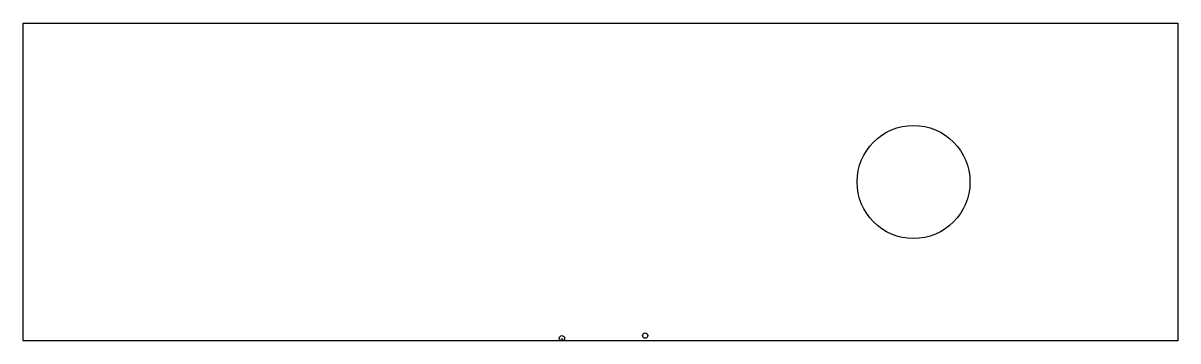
# Model space of a CAD drawing. Header units: millimetres. Extents: x -168 to 50, y -30 to 30.
import ezdxf

# ---------------------------------------------------------------- set-up
doc = ezdxf.new("R2010")
doc.units = ezdxf.units.MM
doc.layers.get('0').update_dxf_attribs({"linetype": 'CONTINUOUS'})

msp = doc.modelspace()

# ---------------------------------------------------------------- linework, layer by layer
msp.add_line((-66.5, -29.5), (-66.5, -30))
msp.add_lwpolyline([(50, 30), (50, -30), (-168.4, -30), (-168.4, 30)], close=True)
for centre, radius in [((0, 0), 10.68), ((-66.5, -29.5), 0.5), ((-50.75, -29), 0.5)]:
    msp.add_circle(centre, radius)

doc.saveas('drawing.dxf')
